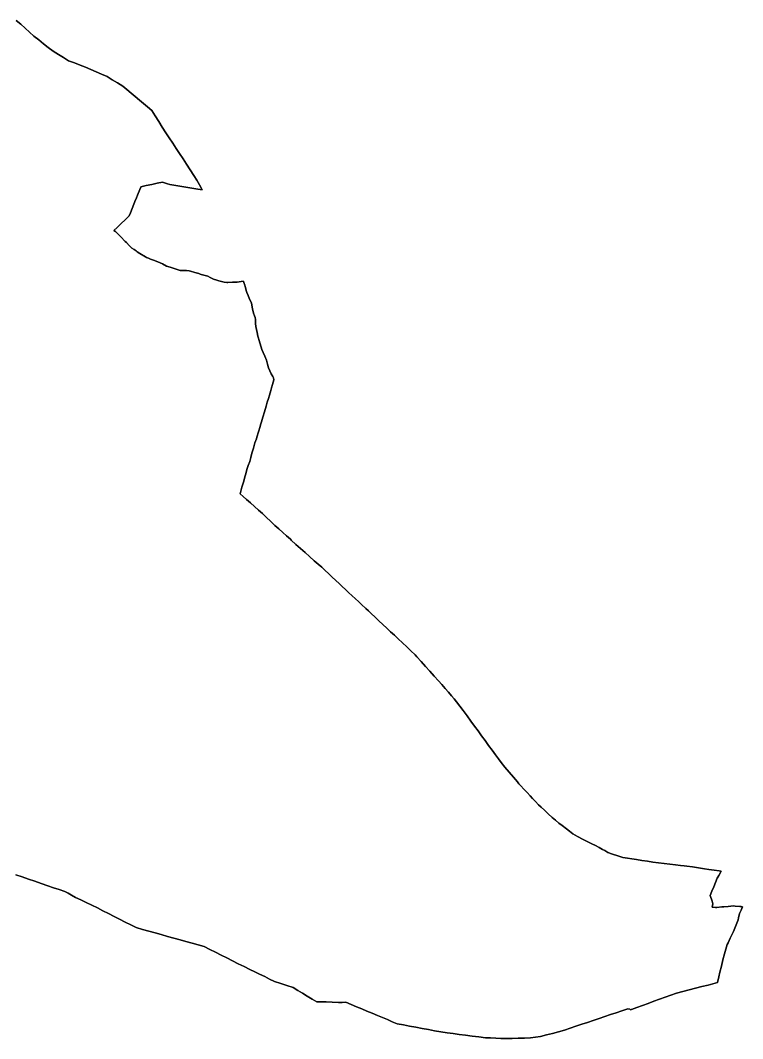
# Model space of a CAD drawing. Header units: inches. Extents: x 130170 to 284068, y 377793 to 804530.
# Drawn here: x 210634 to 211699, y 634042 to 635545 of the extents above; entities that cross this region are included whole.
import ezdxf

# ---------------------------------------------------------------- set-up
doc = ezdxf.new("R2010")
doc.units = ezdxf.units.IN
doc.header["$MEASUREMENT"] = 0
doc.layers.add('muni_il', color=7, linetype='Continuous')

msp = doc.modelspace()

# ---------------------------------------------------------------- linework, layer by layer
at = {"layer": 'muni_il'}
for points in [[(210626.8, 634284.3), (210636.2, 634281.1), (210645.6, 634277.8), (210655, 634274.5), (210664.4, 634271.2), (210673.9, 634267.9), (210682.5, 634265), (210690.8, 634262.4), (210699, 634259.7), (210704, 634256.9), (210708.9, 634254.1), (210714.9, 634250.6), (210722.8, 634247), (210730.8, 634243.5), (210739, 634239.4), (210747.2, 634235.2), (210755.4, 634231.1), (210763.6, 634226.9), (210771.8, 634222.8), (210780, 634218.6), (210788.2, 634214.5), (210796.4, 634210.3), (210804.6, 634206.2), (210813.8, 634203.6), (210823, 634201), (210832.2, 634198.5), (210841.4, 634195.9), (210850.7, 634193.3), (210859.9, 634190.7), (210869.1, 634188.2), (210877.9, 634185.7), (210886.8, 634183.2), (210895.7, 634180.7), (210904.6, 634178.2), (210913, 634174), (210921.4, 634169.8), (210929.8, 634165.6), (210938.2, 634161.4), (210946.7, 634157.2), (210955.1, 634153), (210963.5, 634148.8), (210971.9, 634144.6), (210979.3, 634141.1), (210986.6, 634137.5), (210994, 634133.9), (211001.3, 634130.3), (211008.7, 634126.7), (211017.7, 634123.7), (211026.8, 634120.7), (211035.8, 634117.7), (211042.8, 634113.5), (211049.8, 634109.3), (211056.9, 634105), (211063.9, 634100.8), (211070.9, 634096.5), (211077.8, 634096.6), (211084.6, 634096.7), (211093.7, 634096.2), (211102.7, 634095.6), (211108.2, 634095.8), (211113.7, 634096), (211121.5, 634092.8), (211129.3, 634089.5), (211137.1, 634086.3), (211144.9, 634083), (211152.7, 634079.8), (211160.5, 634076.5), (211167.8, 634073.5), (211175, 634070.5), (211182.3, 634067.4), (211189.5, 634064.4), (211198.7, 634062.7), (211207.9, 634061), (211217.2, 634059.2), (211226.4, 634057.5), (211235.6, 634055.8), (211244.8, 634054.1), (211254.1, 634052.3), (211263.1, 634051.1), (211272.1, 634049.9), (211281.1, 634048.6), (211290.1, 634047.4), (211300, 634046.2), (211309.9, 634045), (211319.8, 634043.8), (211327.4, 634043.4), (211334.9, 634043.1), (211342.5, 634042.8), (211350, 634042.4), (211359.1, 634042.7), (211368.1, 634042.9), (211377.2, 634043.2), (211386.2, 634043.4), (211393.6, 634044.5), (211400.9, 634045.6), (211409.8, 634047.9), (211418.7, 634050.2), (211427.6, 634052.5), (211436.5, 634054.8), (211444.8, 634057.7), (211453.1, 634060.7), (211461.8, 634063.6), (211470.3, 634066.4), (211478.8, 634069.3), (211487.3, 634072.1), (211495.7, 634075), (211504.2, 634077.8), (211512.7, 634080.7), (211521.1, 634083.4), (211529.6, 634086.2), (211532.5, 634085.7), (211533.5, 634085.1), (211534.7, 634085.3), (211535, 634085.6), (211543.3, 634088.5), (211551.6, 634091.5), (211559.9, 634094.5), (211568.2, 634097.5), (211576.5, 634100.5), (211584.9, 634103.5), (211593.2, 634106.5), (211601.5, 634109.4), (211610.8, 634111.8), (211620.2, 634114.3), (211629.5, 634116.7), (211638.8, 634119.1), (211648.2, 634121.5), (211655.2, 634123.3), (211662.3, 634125.1), (211664.2, 634133.8), (211665.7, 634140.3), (211667.9, 634149.4), (211670.1, 634158.5), (211672.4, 634167.6), (211674.4, 634174.5), (211676.4, 634181.4), (211677.6, 634183.6), (211681, 634190.7), (211683.4, 634195.6), (211685.7, 634200.4), (211688.6, 634207.9), (211691.5, 634215), (211692.4, 634217.5), (211693.1, 634220.5), (211694.4, 634226.8), (211697, 634232.2), (211699.2, 634236.9), (211697.2, 634237.2), (211694.9, 634237.5), (211688.2, 634238.1), (211685.8, 634238.3), (211677.7, 634237.6), (211671.2, 634237), (211668.3, 634236.8), (211661.2, 634236), (211659.3, 634235.9), (211654.4, 634236.5), (211655.2, 634241.3), (211654.2, 634245.1), (211651.5, 634253.8), (211653.9, 634259.8), (211656.5, 634266.3), (211659.1, 634272.7), (211661.7, 634279.2), (211662.5, 634280.8), (211664.1, 634283.2), (211666.5, 634287.4), (211667.7, 634289.3), (211664.5, 634289.9), (211657, 634291), (211649.5, 634292.1), (211642.9, 634293.1), (211634, 634294.4), (211625.1, 634295.8), (211616.6, 634297.1), (211613.1, 634297.5), (211607.4, 634298.1), (211600.3, 634298.9), (211591.9, 634299.9), (211583.5, 634300.9), (211575.1, 634301.9), (211566.7, 634302.9), (211558.6, 634304.1), (211550.5, 634305.4), (211542.4, 634306.6), (211535.8, 634307.6), (211529.1, 634308.6), (211522.5, 634309.7), (211514.9, 634312.2), (211507.4, 634314.7), (211500.4, 634317.2), (211496, 634319.8), (211492.6, 634321.6), (211487.3, 634324.4), (211482.1, 634327.2), (211476.9, 634329.8), (211471.8, 634332.3), (211463.7, 634336.4), (211455.6, 634340.6), (211448.7, 634344.6), (211443.9, 634348.3), (211439.1, 634351.9), (211432.8, 634356.8), (211428.2, 634360.4), (211423.3, 634364.6), (211418.4, 634368.8), (211412.5, 634374.1), (211406.7, 634379.5), (211402, 634383.8), (211398.2, 634387.4), (211393.7, 634392.1), (211389.3, 634396.9), (211385.6, 634400.7), (211381.1, 634405.6), (211376.5, 634410.4), (211371.9, 634415.3), (211369.2, 634418.4), (211367, 634421.1), (211360.9, 634428.3), (211354.7, 634435.4), (211348.3, 634443), (211343, 634449.7), (211338.8, 634455.3), (211334.6, 634460.9), (211329.4, 634468), (211324.3, 634475.1), (211319.1, 634482.2), (211313.9, 634489.3), (211308.8, 634496.4), (211303.6, 634503.5), (211298.4, 634510.7), (211292.6, 634518.5), (211286.8, 634526.3), (211282, 634532.7), (211277.1, 634539.1), (211273.4, 634543.6), (211269.7, 634548.1), (211265, 634553.6), (211260.3, 634559.1), (211255.3, 634564.7), (211250.4, 634570.3), (211244, 634577.4), (211237.6, 634584.5), (211231.2, 634591.6), (211224.8, 634598.7), (211218.4, 634605.8), (211215.9, 634608.5), (211209.7, 634614.4), (211203.5, 634620.3), (211197.3, 634626.2), (211191.1, 634632.1), (211185.4, 634637.5), (211179.7, 634642.8), (211174, 634648.2), (211168.3, 634653.6), (211162.6, 634659), (211156.9, 634664.3), (211151.3, 634669.7), (211147.3, 634673.4), (211143.4, 634677.2), (211137, 634682.9), (211132.5, 634687.1), (211127.9, 634691.3), (211122.5, 634696.4), (211118.4, 634700.2), (211113.4, 634704.9), (211108.5, 634709.5), (211103.7, 634714), (211098.8, 634718.5), (211093.2, 634723.8), (211088.2, 634728.4), (211083.3, 634733), (211078.1, 634737.8), (211072.9, 634742.5), (211067.1, 634747.5), (211060.3, 634753.5), (211053.5, 634759.4), (211046.7, 634765.3), (211039.9, 634771.2), (211033.2, 634777.7), (211031.9, 634779.1), (211026.2, 634784.2), (211020.6, 634789.3), (211014.9, 634794.4), (211009.2, 634799.6), (211002.5, 634806), (210996.7, 634811.5), (210991, 634817), (210985, 634822.3), (210979, 634827.7), (210973, 634832.8), (210967, 634837.9), (210962.3, 634842.1), (210957.6, 634846.2), (210960.2, 634855.8), (210963.1, 634864.9), (210964.3, 634869.1), (210966.6, 634877.6), (210967.8, 634882.1), (210969.8, 634888), (210971.9, 634893.9), (210973.5, 634900), (210975.2, 634906), (210976.9, 634912.1), (210977.3, 634913.4), (210979.7, 634921.3), (210981.7, 634927.3), (210982.5, 634929.8), (210985, 634937.7), (210987.4, 634945.6), (210988, 634947.9), (210989.2, 634952.4), (210991.5, 634959.4), (210993.8, 634967.1), (210996.1, 634975.4), (210997.8, 634981.2), (210999.5, 634986.9), (211000.9, 634991.6), (211003, 634998.6), (211004.2, 635002.7), (211005.6, 635007.4), (211007.6, 635014.6), (211007, 635017.3), (211006, 635019.4), (211003.8, 635023.4), (210999.8, 635032.1), (210998.2, 635037.6), (210996.7, 635043.2), (210994.2, 635049.1), (210991.9, 635054.8), (210990, 635059.3), (210987.5, 635067.6), (210985.3, 635073.9), (210984.7, 635075.9), (210984, 635078.8), (210982.7, 635084.2), (210981, 635093.1), (210980.7, 635097.3), (210980.3, 635103.2), (210980, 635106.1), (210978.8, 635108.9), (210977.3, 635112.9), (210976.1, 635118.9), (210974.4, 635127.4), (210971.1, 635134.8), (210968.6, 635141.3), (210968.4, 635141.9), (210967.1, 635144.8), (210965.1, 635152.2), (210964.5, 635154.1), (210963.1, 635158.2), (210962.6, 635159.7), (210959.2, 635159.2), (210953.3, 635158.5), (210950.6, 635158.6), (210946.5, 635158.6), (210939.5, 635157.8), (210938.2, 635157.9), (210934.3, 635158.6), (210926.6, 635160.6), (210923.5, 635161.6), (210918.3, 635163.1), (210913.8, 635165.2), (210909.9, 635167.4), (210906, 635168.5), (210900.4, 635170), (210899, 635170.3), (210896.7, 635171.1), (210890.8, 635172.8), (210884.8, 635174.6), (210882.5, 635175.3), (210878.7, 635175.5), (210869.2, 635175.9), (210863.5, 635177.4), (210854.6, 635180.4), (210849.3, 635182.2), (210843.1, 635185.4), (210836.3, 635188.3), (210830.1, 635190.7), (210825.7, 635192.3), (210822.5, 635193.8), (210819.8, 635194.9), (210818.3, 635195.8), (210810, 635200.8), (210806.1, 635203.2), (210804.2, 635204.5), (210801.5, 635206.4), (210798.1, 635208.8), (210794.1, 635212.7), (210790, 635216.9), (210788.4, 635218.6), (210781.6, 635225.5), (210777.8, 635229.4), (210774, 635233.3), (210771.6, 635234.6), (210776.3, 635239.1), (210782.1, 635244.9), (210788, 635250.6), (210793.9, 635256.3), (210795.8, 635260.9), (210798.4, 635267.3), (210801, 635273.6), (210803.6, 635279.9), (210803.8, 635280.5), (210807.5, 635289.5), (210811.2, 635298.4), (210811.5, 635299.1), (210819.4, 635300.9), (210827.4, 635302.6), (210835.4, 635304.4), (210843.4, 635306.2), (210850.7, 635303.6), (210854.1, 635302.4), (210862.9, 635301), (210871.7, 635299.6), (210880.5, 635298.2), (210889.4, 635296.8), (210895.5, 635295.8), (210901.6, 635294.8), (210897.7, 635301.9), (210893.7, 635308.9), (210889.7, 635315.9), (210884.3, 635324.1), (210878.9, 635332.3), (210873.6, 635340.5), (210868.5, 635348.2), (210863.4, 635355.8), (210858.4, 635363.5), (210853.3, 635371.2), (210848.3, 635378.9), (210843, 635387.1), (210837.8, 635395.4), (210832.5, 635403.6), (210827.3, 635411.8), (210821.2, 635416.9), (210815.2, 635422.1), (210809.1, 635427.2), (210803, 635432.3), (210796.9, 635437.4), (210790.8, 635442.5), (210784.7, 635447.6), (210776.9, 635452.3), (210769.2, 635457.1), (210761.4, 635461.8), (210753.5, 635465.2), (210745.5, 635468.6), (210737.6, 635472), (210729.6, 635475.4), (210721.7, 635478.8), (210713.2, 635482), (210704.6, 635485.1), (210697.2, 635489.7), (210689.8, 635494.3), (210681.9, 635499.3), (210674.8, 635504.8), (210667.7, 635510.3), (210660.6, 635515.9), (210653.6, 635521.4), (210647, 635527.2), (210640.5, 635533), (210634, 635538.9), (210627.4, 635544.7)], [(210627.4, 635544.7), (210634, 635538.9), (210640.5, 635533), (210647, 635527.2), (210653.6, 635521.4), (210660.6, 635515.9), (210667.7, 635510.3), (210674.8, 635504.8), (210681.9, 635499.3), (210689.8, 635494.3), (210697.2, 635489.7), (210704.6, 635485.1), (210713.2, 635482), (210721.7, 635478.8), (210729.6, 635475.4), (210737.6, 635472), (210745.5, 635468.6), (210753.5, 635465.2), (210761.4, 635461.8), (210769.2, 635457.1), (210776.9, 635452.3), (210784.7, 635447.6), (210790.8, 635442.5), (210796.9, 635437.4), (210803, 635432.3), (210809.1, 635427.2), (210815.2, 635422.1), (210821.2, 635416.9), (210827.3, 635411.8), (210832.5, 635403.6), (210837.8, 635395.4), (210843, 635387.1), (210848.3, 635378.9), (210853.3, 635371.2), (210858.4, 635363.5), (210863.4, 635355.8), (210868.5, 635348.2), (210873.6, 635340.5), (210878.9, 635332.3), (210884.3, 635324.1), (210889.7, 635315.9), (210893.7, 635308.9), (210897.7, 635301.9), (210901.6, 635294.8), (210895.5, 635295.8), (210889.4, 635296.8), (210880.5, 635298.2), (210871.7, 635299.6), (210862.9, 635301), (210854.1, 635302.4), (210850.7, 635303.6), (210843.4, 635306.2), (210835.4, 635304.4), (210827.4, 635302.6), (210819.4, 635300.9), (210811.5, 635299.1), (210811.2, 635298.4), (210807.5, 635289.5), (210803.8, 635280.5), (210803.6, 635279.9), (210801, 635273.6), (210798.4, 635267.3), (210795.8, 635260.9), (210793.9, 635256.3), (210788, 635250.6), (210782.1, 635244.9), (210776.3, 635239.1), (210771.6, 635234.6), (210774, 635233.3), (210777.8, 635229.4), (210781.6, 635225.5), (210788.4, 635218.6), (210790, 635216.9), (210794.1, 635212.7), (210798.1, 635208.8), (210801.5, 635206.4), (210804.2, 635204.5), (210806.1, 635203.2), (210810, 635200.8), (210818.3, 635195.8), (210819.8, 635194.9), (210822.5, 635193.8), (210825.7, 635192.3), (210830.1, 635190.7), (210836.3, 635188.3), (210843.1, 635185.4), (210849.3, 635182.2), (210854.6, 635180.4), (210863.5, 635177.4), (210869.2, 635175.9), (210878.7, 635175.5), (210882.5, 635175.3), (210884.8, 635174.6), (210890.8, 635172.8), (210896.7, 635171.1), (210899, 635170.3), (210900.4, 635170), (210906, 635168.5), (210909.9, 635167.4), (210913.8, 635165.2), (210918.3, 635163.1), (210923.5, 635161.6), (210926.6, 635160.6), (210934.3, 635158.6), (210938.2, 635157.9), (210939.5, 635157.8), (210946.5, 635158.6), (210950.6, 635158.6), (210953.3, 635158.5), (210959.2, 635159.2), (210962.6, 635159.7), (210963.1, 635158.2), (210964.5, 635154.1), (210965.1, 635152.2), (210967.1, 635144.8), (210968.4, 635141.9), (210968.6, 635141.3), (210971.1, 635134.8), (210974.4, 635127.4), (210976.1, 635118.9), (210977.3, 635112.9), (210978.8, 635108.9), (210980, 635106.1), (210980.3, 635103.2), (210980.7, 635097.3), (210981, 635093.1), (210982.7, 635084.2), (210984, 635078.8), (210984.7, 635075.9), (210985.3, 635073.9), (210987.5, 635067.6), (210990, 635059.3), (210991.9, 635054.8), (210994.2, 635049.1), (210996.7, 635043.2), (210998.2, 635037.6), (210999.8, 635032.1), (211003.8, 635023.4), (211006, 635019.4), (211007, 635017.3), (211007.6, 635014.6), (211005.6, 635007.4), (211004.2, 635002.7), (211003, 634998.6), (211000.9, 634991.6), (210999.5, 634986.9), (210997.8, 634981.2), (210996.1, 634975.4), (210993.8, 634967.1), (210991.5, 634959.4), (210989.2, 634952.4), (210988, 634947.9), (210987.4, 634945.6), (210985, 634937.7), (210982.5, 634929.8), (210981.7, 634927.3), (210979.7, 634921.3), (210977.3, 634913.4), (210976.9, 634912.1), (210975.2, 634906), (210973.5, 634900), (210971.9, 634893.9), (210969.8, 634888), (210967.8, 634882.1), (210966.6, 634877.6), (210964.3, 634869.1), (210963.1, 634864.9), (210960.2, 634855.8), (210957.6, 634846.2), (210962.3, 634842.1), (210967, 634837.9), (210973, 634832.8), (210979, 634827.7), (210985, 634822.3), (210991, 634817), (210996.7, 634811.5), (211002.5, 634806), (211009.2, 634799.6), (211014.9, 634794.4), (211020.6, 634789.3), (211026.2, 634784.2), (211031.9, 634779.1), (211033.2, 634777.7), (211039.9, 634771.2), (211046.7, 634765.3), (211053.5, 634759.4), (211060.3, 634753.5), (211067.1, 634747.5), (211072.9, 634742.5), (211078.1, 634737.8), (211083.3, 634733), (211088.2, 634728.4), (211093.2, 634723.8), (211098.8, 634718.5), (211103.7, 634714), (211108.5, 634709.5), (211113.4, 634704.9), (211118.4, 634700.2), (211122.5, 634696.4), (211127.9, 634691.3), (211132.5, 634687.1), (211137, 634682.9), (211143.4, 634677.2), (211147.3, 634673.4), (211151.3, 634669.7), (211156.9, 634664.3), (211162.6, 634659), (211168.3, 634653.6), (211174, 634648.2), (211179.7, 634642.8), (211185.4, 634637.5), (211191.1, 634632.1), (211197.3, 634626.2), (211203.5, 634620.3), (211209.7, 634614.4), (211215.9, 634608.5), (211218.4, 634605.8), (211224.8, 634598.7), (211231.2, 634591.6), (211237.6, 634584.5), (211244, 634577.4), (211250.4, 634570.3), (211255.3, 634564.7), (211260.3, 634559.1), (211265, 634553.6), (211269.7, 634548.1), (211273.4, 634543.6), (211277.1, 634539.1), (211282, 634532.7), (211286.8, 634526.3), (211292.6, 634518.5), (211298.4, 634510.7), (211303.6, 634503.5), (211308.8, 634496.4), (211313.9, 634489.3), (211319.1, 634482.2), (211324.3, 634475.1), (211329.4, 634468), (211334.6, 634460.9), (211338.8, 634455.3), (211343, 634449.7), (211348.3, 634443), (211354.7, 634435.4), (211360.9, 634428.3), (211367, 634421.1), (211369.2, 634418.4), (211371.9, 634415.3), (211376.5, 634410.4), (211381.1, 634405.6), (211385.6, 634400.7), (211389.3, 634396.9), (211393.7, 634392.1), (211398.2, 634387.4), (211402, 634383.8), (211406.7, 634379.5), (211412.5, 634374.1), (211418.4, 634368.8), (211423.3, 634364.6), (211428.2, 634360.4), (211432.8, 634356.8), (211439.1, 634351.9), (211443.9, 634348.3), (211448.7, 634344.6), (211455.6, 634340.6), (211463.7, 634336.4), (211471.8, 634332.3), (211476.9, 634329.8), (211482.1, 634327.2), (211487.3, 634324.4), (211492.6, 634321.6), (211496, 634319.8), (211500.4, 634317.2), (211507.4, 634314.7), (211514.9, 634312.2), (211522.5, 634309.7), (211529.1, 634308.6), (211535.8, 634307.6), (211542.4, 634306.6), (211550.5, 634305.4), (211558.6, 634304.1), (211566.7, 634302.9), (211575.1, 634301.9), (211583.5, 634300.9), (211591.9, 634299.9), (211600.3, 634298.9), (211607.4, 634298.1), (211613.1, 634297.5), (211616.6, 634297.1), (211625.1, 634295.8), (211634, 634294.4), (211642.9, 634293.1), (211649.5, 634292.1), (211657, 634291), (211664.5, 634289.9), (211667.7, 634289.3), (211666.5, 634287.4), (211664.1, 634283.2), (211662.5, 634280.8), (211661.7, 634279.2), (211659.1, 634272.7), (211656.5, 634266.3), (211653.9, 634259.8), (211651.5, 634253.8), (211654.2, 634245.1), (211655.2, 634241.3), (211654.4, 634236.5), (211659.3, 634235.9), (211661.2, 634236), (211668.3, 634236.8), (211671.2, 634237), (211677.7, 634237.6), (211685.8, 634238.3), (211688.2, 634238.1), (211694.9, 634237.5), (211697.2, 634237.2), (211699.2, 634236.9), (211697, 634232.2), (211694.4, 634226.8), (211693.1, 634220.5), (211692.4, 634217.5), (211691.5, 634215), (211688.6, 634207.9), (211685.7, 634200.4), (211683.4, 634195.6), (211681, 634190.7), (211677.6, 634183.6), (211676.4, 634181.4), (211674.4, 634174.5), (211672.4, 634167.6), (211670.1, 634158.5), (211667.9, 634149.4), (211665.7, 634140.3), (211664.2, 634133.8), (211662.3, 634125.1), (211655.2, 634123.3), (211648.2, 634121.5), (211638.8, 634119.1), (211629.5, 634116.7), (211620.2, 634114.3), (211610.8, 634111.8), (211601.5, 634109.4), (211593.2, 634106.5), (211584.9, 634103.5), (211576.5, 634100.5), (211568.2, 634097.5), (211559.9, 634094.5), (211551.6, 634091.5), (211543.3, 634088.5), (211535, 634085.6), (211534.7, 634085.3), (211533.5, 634085.1), (211532.5, 634085.7), (211529.6, 634086.2), (211521.1, 634083.4), (211512.7, 634080.7), (211504.2, 634077.8), (211495.7, 634075), (211487.3, 634072.1), (211478.8, 634069.3), (211470.3, 634066.4), (211461.8, 634063.6), (211453.1, 634060.7), (211444.8, 634057.7), (211436.5, 634054.8), (211427.6, 634052.5), (211418.7, 634050.2), (211409.8, 634047.9), (211400.9, 634045.6), (211393.6, 634044.5), (211386.2, 634043.4), (211377.2, 634043.2), (211368.1, 634042.9), (211359.1, 634042.7), (211350, 634042.4), (211342.5, 634042.8), (211334.9, 634043.1), (211327.4, 634043.4), (211319.8, 634043.8), (211309.9, 634045), (211300, 634046.2), (211290.1, 634047.4), (211281.1, 634048.6), (211272.1, 634049.9), (211263.1, 634051.1), (211254.1, 634052.3), (211244.8, 634054.1), (211235.6, 634055.8), (211226.4, 634057.5), (211217.2, 634059.2), (211207.9, 634061), (211198.7, 634062.7), (211189.5, 634064.4), (211182.3, 634067.4), (211175, 634070.5), (211167.8, 634073.5), (211160.5, 634076.5), (211152.7, 634079.8), (211144.9, 634083), (211137.1, 634086.3), (211129.3, 634089.5), (211121.5, 634092.8), (211113.7, 634096), (211108.2, 634095.8), (211102.7, 634095.6), (211093.7, 634096.2), (211084.6, 634096.7), (211077.8, 634096.6), (211070.9, 634096.5), (211063.9, 634100.8), (211056.9, 634105), (211049.8, 634109.3), (211042.8, 634113.5), (211035.8, 634117.7), (211026.8, 634120.7), (211017.7, 634123.7), (211008.7, 634126.7), (211001.3, 634130.3), (210994, 634133.9), (210986.6, 634137.5), (210979.3, 634141.1), (210971.9, 634144.6), (210963.5, 634148.8), (210955.1, 634153), (210946.7, 634157.2), (210938.2, 634161.4), (210929.8, 634165.6), (210921.4, 634169.8), (210913, 634174), (210904.6, 634178.2), (210895.7, 634180.7), (210886.8, 634183.2), (210877.9, 634185.7), (210869.1, 634188.2), (210859.9, 634190.7), (210850.7, 634193.3), (210841.4, 634195.9), (210832.2, 634198.5), (210823, 634201), (210813.8, 634203.6), (210804.6, 634206.2), (210796.4, 634210.3), (210788.2, 634214.5), (210780, 634218.6), (210771.8, 634222.8), (210763.6, 634226.9), (210755.4, 634231.1), (210747.2, 634235.2), (210739, 634239.4), (210730.8, 634243.5), (210722.8, 634247), (210714.9, 634250.6), (210708.9, 634254.1), (210704, 634256.9), (210699, 634259.7), (210690.8, 634262.4), (210682.5, 634265), (210673.9, 634267.9), (210664.4, 634271.2), (210655, 634274.5), (210645.6, 634277.8), (210636.2, 634281.1), (210626.8, 634284.3)]]:
    msp.add_lwpolyline(points, dxfattribs=at)

doc.saveas('drawing.dxf')
